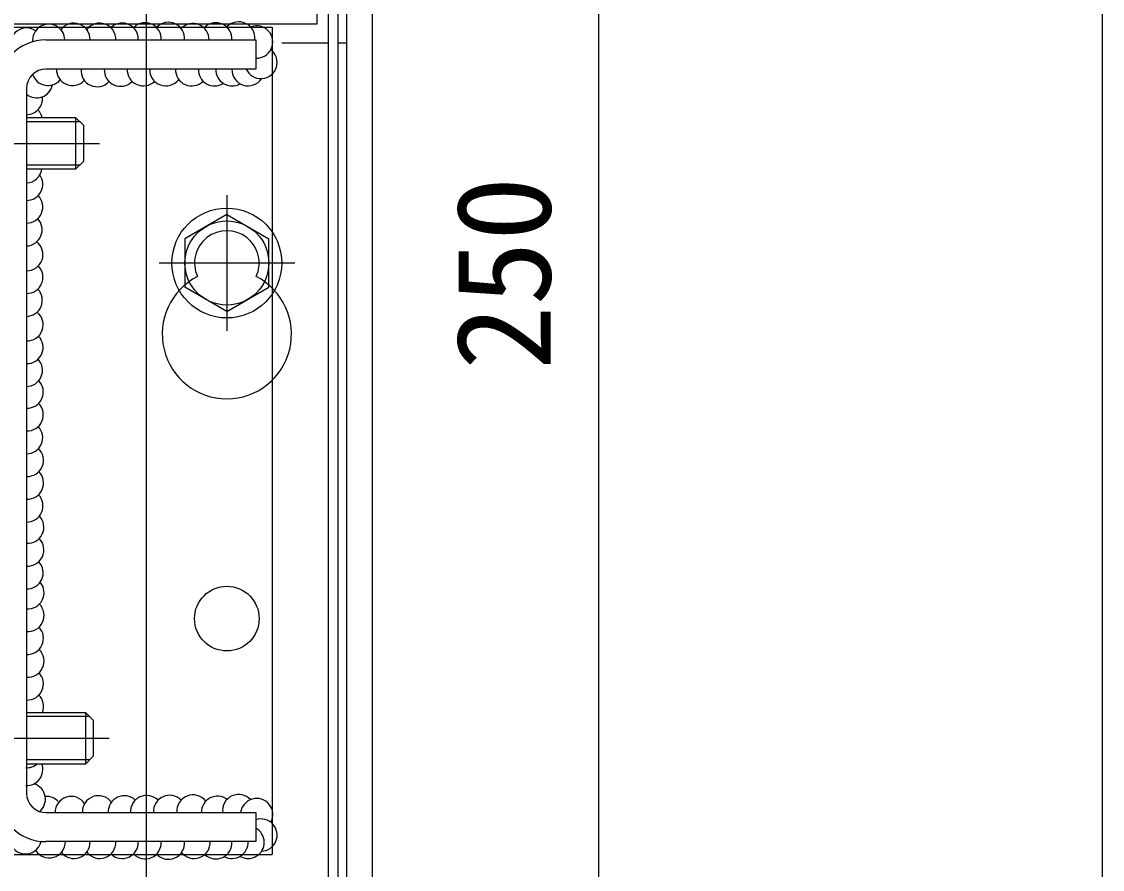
# Model space of a CAD drawing. Units: millimetres, scale not verified. Extents: x -875 to 875, y -1304 to 1296.
# Drawn here: x 707.7 to 875, y 225.5 to 356.6 of the extents above; entities that cross this region are included whole.
import ezdxf
from ezdxf.enums import TextEntityAlignment as Align

# ---------------------------------------------------------------- set-up
doc = ezdxf.new("R2010")
doc.units = ezdxf.units.MM
doc.header["$LTSCALE"] = 8
for name, color, linetype in [('0-3_YKK_11', 7, 'Continuous'), ('0-4_YKK_12', 2, 'Continuous'), ('0-5_YKK_13', 4, 'Continuous'), ('0-6_YKK_D', 6, 'Continuous'), ('0-7_YKK_ZWAK', 7, 'Continuous')]:
    doc.layers.add(name, color=color, linetype=linetype)
doc.styles.add('ＭＳ ゴシック', font='')
doc.styles.get('ＭＳ ゴシック').set_extended_font_data('MS Gothic')

msp = doc.modelspace()

# ---------------------------------------------------------------- linework, layer by layer
at = {"layer": '0-3_YKK_11'}
for points in [[(722.724, 366), (734.3, 366), (735, 365.3), (752, 365.3), (752.7, 366), (755.2, 366), (755.2, 210.026), (749.385, 204.3), (744.4, 204.3), (744.4, 208.3)], [(756.7, 364.5), (756.7, 211.1), (757, 210.8), (757, 202.8), (755.5, 202.8), (755.5, 207.7), (755.132, 207.854), (750, 202.8), (736.5, 202.8), (736.5, 203.8)]]:
    msp.add_lwpolyline(points, dxfattribs=at)
at = {"layer": '0-4_YKK_12'}
for p, q in [((727, 498.542), (727, 20.8)), ((762, 449.8), (762, 199.8)), ((684.3, 337.8), (719.8, 337.8)), ((739.5, 329.801), (739.5, 308.801)), ((750, 319.301), (729, 319.301)), ((685.8, 245.8), (721.3, 245.8))]:
    msp.add_line(p, q, dxfattribs=at)
at = {"layer": '0-5_YKK_13'}
for p, q in [((758, 412.301), (758, 197.301)), ((758, 367.8), (758, 202.8)), ((700.5, 355.8), (746.5, 355.8)), ((746.5, 355.8), (746.5, 227.8)), ((711.5, 353.801), (744, 353.801)), ((744, 353.801), (744, 349.301)), ((755.2, 353.301), (748, 353.301)), ((758, 353.301), (756.7, 353.301)), ((744, 349.301), (711.5, 349.301)), ((708.5, 346.301), (708.5, 237.301)), ((708.5, 341.8), (716.1, 341.8)), ((716.1, 341.8), (716.1, 333.8)), ((717.3, 340.6), (716.1, 341.8)), ((716.748, 341.152), (708.5, 341.152)), ((717.3, 340.6), (717.3, 335)), ((717.3, 335), (716.1, 333.8)), ((716.748, 334.448), (708.5, 334.448)), ((716.1, 333.8), (708.5, 333.8)), ((739.5, 326.801), (733, 323.059)), ((739.5, 326.801), (746, 323.059)), ((733, 323.059), (733, 315.543)), ((746, 315.554), (746, 323.059)), ((739.5, 311.801), (733, 315.543)), ((739.5, 311.801), (746, 315.543)), ((708.5, 249.8), (717.6, 249.8)), ((717.6, 249.8), (717.6, 241.8)), ((718.8, 248.6), (717.6, 249.8)), ((718.248, 249.152), (708.5, 249.152)), ((718.8, 248.6), (718.8, 243)), ((718.8, 243), (717.6, 241.8)), ((718.248, 242.448), (708.5, 242.448)), ((717.6, 241.8), (708.5, 241.8)), ((711.5, 234.301), (744, 234.301)), ((744, 234.301), (744, 229.801)), ((744, 229.801), (711.5, 229.801)), ((700.5, 227.8), (746.5, 227.8))]:
    msp.add_line(p, q, dxfattribs=at)
msp.add_lwpolyline([(700.5, 358.3), (700.5, 356.3), (753.5, 356.3), (753.5, 358.3)], dxfattribs=at)
for centre, radius in [((739.5, 319.301), 8.5), ((739.5, 319.301), 6.5), ((739.5, 264.301), 5)]:
    msp.add_circle(centre, radius, dxfattribs=at)
for centre, radius, start, end in [((715.826, 353.906), 2.5, 357.57914, 143.72143), ((719.82, 353.906), 2.5, 357.57914, 143.02359), ((723.299, 353.906), 2.5, 357.57914, 130.73283), ((726.843, 353.971), 2.5, 356.10031, 132.9465), ((730.45, 354.035), 2.5, 354.61888, 135.07183), ((734.252, 353.842), 2.5, 359.05635, 136.66012), ((737.797, 353.971), 2.5, 356.10031, 132.9465), ((741.335, 354.103), 2.5, 354.61888, 135.07183), ((708.497, 353.164), 2.5, 55.47517, 213.03102), ((711.927, 353.741), 2.5, 1.36477, 185.26733), ((744.115, 353.487), 2.5, 267.36478, 110.07183), ((711.5, 346.301), 7.5, 90, 180), ((744.776, 350.315), 2.5, 203.92261, 52.16959), ((711.5, 346.301), 3, 90, 180), ((711.811, 349.26), 2.5, 198.20861, 319.67299), ((715.623, 349.26), 2.5, 179.05635, 316.66012), ((719.424, 349.066), 2.5, 174.61888, 317.21697), ((723.032, 349.131), 2.5, 176.10031, 316.17931), ((726.576, 349.195), 2.5, 177.57914, 314.09112), ((730.055, 349.195), 2.5, 177.57914, 323.02359), ((734.049, 349.195), 2.5, 177.57914, 315.07042), ((737.589, 349.195), 2.5, 177.57914, 302.76316), ((740.295, 349.195), 2.5, 177.57914, 300), ((742.795, 349.195), 2.5, 177.57914, 326.53761), ((710.064, 347.346), 2.5, 231.2858, 348.80786), ((708.483, 344.74), 2.5, 270.38438, 6.32256), ((708.483, 341.228), 2.5, 13.21857, 44.61987), ((708.385, 334.179), 2.5, 272.64781, 351.27682), ((708.512, 331.486), 2.5, 269.73057, 35.33697), ((708.512, 327.974), 2.5, 269.73057, 44.62212), ((708.413, 324.437), 2.5, 271.99346, 43.44807), ((739.5, 319.301), 5, 335.28015, 204.71985), ((708.54, 320.602), 2.5, 269.07673, 52.01085), ((708.54, 317.09), 2.5, 269.07673, 44.62212), ((739.5, 308.301), 10, 117.01229, 62.98771), ((708.442, 313.553), 2.5, 271.33938, 43.44807), ((708.569, 309.751), 2.5, 268.42276, 51.4619), ((708.569, 306.239), 2.5, 268.42276, 44.62212), ((708.47, 302.702), 2.5, 270.68546, 43.44807), ((708.597, 299.345), 2.5, 267.76859, 44.37935), ((708.597, 295.833), 2.5, 267.76859, 44.62212), ((708.499, 292.296), 2.5, 270.03164, 43.44807), ((708.637, 288.787), 2.5, 266.85859, 46.86541), ((708.637, 285.275), 2.5, 266.85859, 44.62212), ((708.538, 281.738), 2.5, 269.12267, 43.44805), ((708.677, 278.437), 2.5, 265.94785, 43.75512), ((708.677, 274.925), 2.5, 265.94778, 44.62212), ((708.578, 271.388), 2.5, 268.21336, 43.44807), ((708.716, 268.308), 2.5, 265.03595, 40.64253), ((708.716, 264.796), 2.5, 265.03595, 44.62212), ((708.618, 261.259), 2.5, 267.30365, 43.44807), ((708.716, 257.74), 2.5, 265.03595, 44.62212), ((708.618, 254.203), 2.5, 267.30365, 43.44807), ((708.637, 250.711), 2.5, 338.62928, 44.62212), ((708.522, 240.974), 2.5, 267.30365, 19.29937), ((708.531, 243.728), 2.5, 267.30365, 309.53365), ((708.921, 236.36), 2.5, 307.5907, 72.7766), ((711.5, 237.301), 7.5, 180, 270), ((711.5, 237.291), 3, 180, 270), ((711.595, 234.301), 2.5, 43.33988, 94.86926), ((715.407, 234.301), 2.5, 33.6424, 180.94365), ((719.636, 234.406), 2.5, 36.97641, 182.42086), ((723.631, 234.406), 2.5, 46.98437, 182.42086), ((727.076, 234.439), 2.5, 44.82909, 183.17692), ((730.653, 234.471), 2.5, 44.82909, 183.89969), ((734.261, 234.535), 2.5, 37.5182, 185.38112), ((738.062, 234.342), 2.5, 53.517, 180.94365), ((741.335, 234.603), 2.5, 42.78303, 186.94221), ((744.115, 233.987), 2.5, 331.37979, 172.78075), ((744.776, 230.815), 2.5, 272.38846, 108.08724), ((742.795, 229.695), 2.5, 240, 61.17679), ((708.315, 230.409), 2.5, 181.02719, 346.80061), ((712.024, 229.785), 2.5, 211.64768, 0.37038), ((715.826, 229.695), 2.5, 219.14029, 2.42086), ((719.82, 229.695), 2.5, 216.97641, 2.42086), ((723.299, 229.695), 2.5, 225.90888, 2.42086), ((726.843, 229.631), 2.5, 223.82069, 3.89969), ((730.45, 229.566), 2.5, 222.78303, 5.38112), ((734.436, 229.695), 2.5, 216.97641, 2.42086), ((737.797, 229.631), 2.5, 227.0535, 3.89969), ((740.295, 229.695), 2.5, 241.49606, 2.42086)]:
    msp.add_arc(centre, radius, start, end, dxfattribs=at)
at = {"layer": '0-6_YKK_D'}
msp.add_line((797, 449.8), (797, 199.8), dxfattribs=at)
at = {"layer": '0-7_YKK_ZWAK'}
msp.add_lwpolyline([(-875, -1304.2), (875, -1304.2), (875, 1245.8)], dxfattribs=at)

# ---------------------------------------------------------------- texts
at = {"layer": '0-6_YKK_D', "style": 'ＭＳ ゴシック'}
msp.add_text('250', height=14.66, rotation=90, dxfattribs=at).set_placement((794, 302.755), align=Align.BOTTOM_LEFT)

doc.saveas('drawing.dxf')
